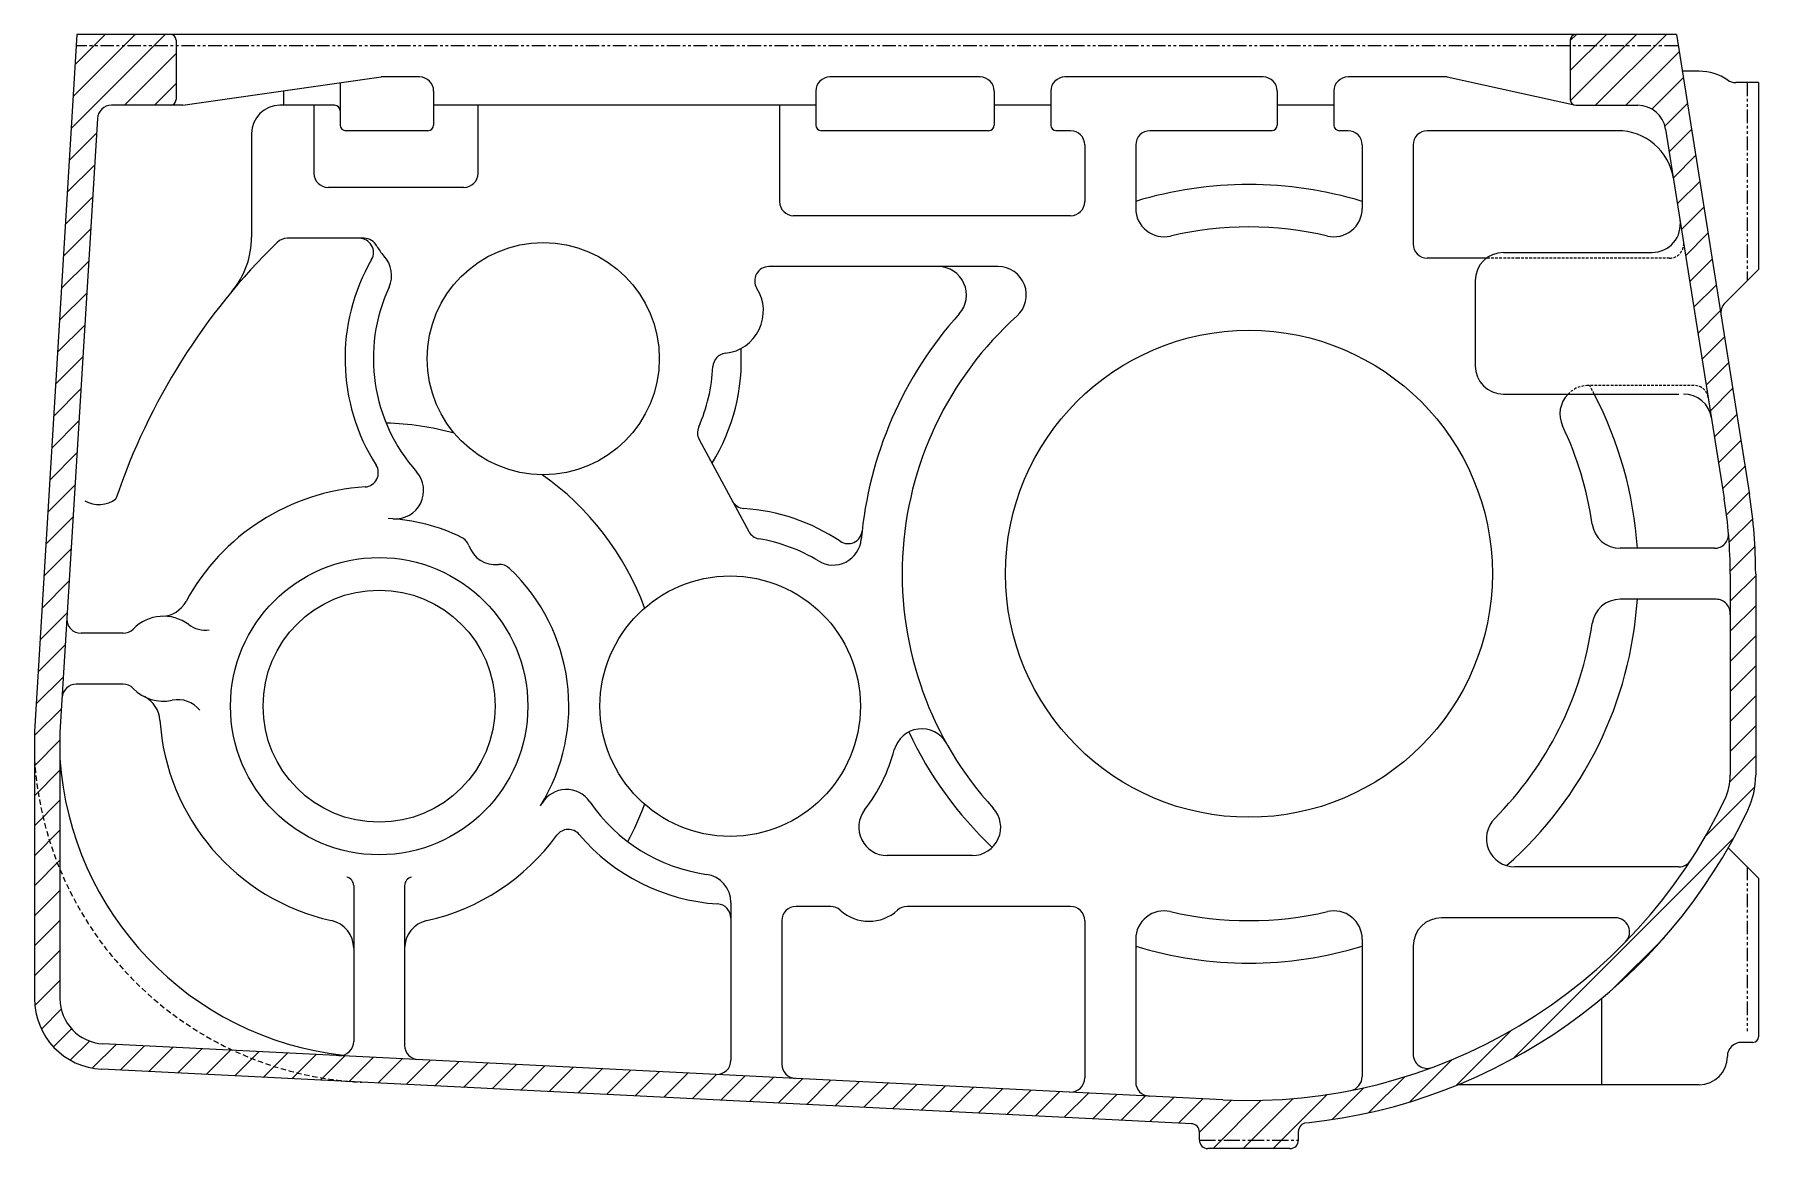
# Model space of a CAD drawing. Header units: millimetres. Extents: x -3508 to 12243, y -3609 to 4092.
# Drawn here: x 3914 to 4523, y -1828 to -1435 of the extents above; entities that cross this region are included whole.
import ezdxf

# ---------------------------------------------------------------- set-up
doc = ezdxf.new("R2010")
doc.units = ezdxf.units.MM
doc.header["$LTSCALE"] = 0.3
for name, pattern in [('CENTER2', [28.575, 19.05, -3.175, 3.175, -3.175]), ('HIDDEN', [9.525, 6.35, -3.175]), ('HIDDEN2', [4.7625, 3.175, -1.5875]), ('PHANTOM2', [31.75, 15.875, -3.175, 3.175, -3.175, 3.175, -3.175])]:
    doc.linetypes.add(name, pattern=pattern)
doc.layers.add('AM_8', color=1, linetype='Continuous', lineweight=25)
for name, color, linetype in [('center', 1, 'CENTER2'), ('CHAIN ...', 8, 'PHANTOM2'), ('h', 4, 'HIDDEN'), ('hidden', 4, 'HIDDEN2')]:
    doc.layers.add(name, color=color, linetype=linetype)

msp = doc.modelspace()

# ---------------------------------------------------------------- hatches: boundary and pattern name
at = {"layer": 'AM_8'}
h = msp.add_hatch(dxfattribs=at)
h.set_pattern_fill('_U', color=256, scale=7.5, angle=45, style=0, pattern_type=0)
h.set_pattern_definition([(45, (0, -1418.062), (-5.303301, 5.303301), [])])
h.paths.add_polyline_path([(3962.4845, -1434.9137), (3929.4845, -1434.9137), (3929.2409, -1438.9137), (3964.4845, -1438.9137), (3964.4845, -1436.9137, 0.41421356)])
h.paths.add_polyline_path([(4495.1195, -1438.9137), (4456.9845, -1438.9137), (4456.9845, -1457.9137, 0.41421356), (4458.9845, -1459.9137), (4480.8028, -1459.9137, -0.36881883), (4490.6791, -1468.3459), (4511.3821, -1598.7603, -0.03937884), (4513.4845, -1625.4137), (4522.4845, -1625.4137, 0.03937884), (4520.2708, -1597.3493)])
h.paths.add_polyline_path([(4494.4845, -1434.9137), (4458.9845, -1434.9137, 0.41421356), (4456.9845, -1436.9137), (4456.9845, -1438.9137), (4495.1195, -1438.9137)])
h.paths.add_polyline_path([(4343.4845, -1825.4137), (4325.9845, -1825.4137, 0.41421356), (4328.9845, -1828.4137), (4343.4845, -1828.4137)])
h.paths.add_polyline_path([(4360.9845, -1825.4137), (4343.4845, -1825.4137), (4343.4845, -1828.4137), (4357.9845, -1828.4137, 0.41421356)])
h.paths.add_polyline_path([(4036.2345, -1796.3045), (3984.6676, -1793.7297, 0.09692988), (4030.1507, -1805.0119), (4036.2345, -1805.3157)])
h.paths.add_polyline_path([(4036.2345, -1796.3045), (4036.2345, -1805.3157), (4160.2345, -1811.507), (4160.2345, -1802.4958)])
h.paths.add_polyline_path([(4160.2345, -1802.4958), (4160.2345, -1811.507), (4323.0036, -1819.634, -0.41235041), (4325.9845, -1822.6339), (4325.9845, -1825.4137), (4343.4845, -1825.4137), (4343.4845, -1811.4137, -0.01247274), (4334.2091, -1811.1823)])
h.paths.add_polyline_path([(4519.6893, -1708.9413, 0.11111958), (4522.4845, -1696.5193), (4522.4845, -1625.4137), (4513.4845, -1625.4137), (4513.4845, -1638.9895, -0.04250087), (4513.4845, -1639.8379), (4513.4845, -1696.5193, -0.11111958), (4511.5568, -1705.0862, -0.28975726), (4343.4845, -1811.4137), (4343.4845, -1825.4137), (4360.9845, -1825.4137), (4360.9845, -1822.3387, -0.40858265), (4363.9267, -1819.3392, 0.26150504)])
h.paths.add_polyline_path([(3926.8971, -1625.4137), (3917.8804, -1625.4137), (3914.4845, -1681.1637), (3914.4845, -1690.9699, 0.08215483), (3923.4845, -1729.7624), (3923.4845, -1681.4376)])
h.paths.add_polyline_path([(3923.4845, -1729.7624, -0.08215483), (3914.4845, -1690.9699), (3914.4845, -1775.4538, 0.39967594), (3938.2378, -1800.4227), (4030.1507, -1805.0119, -0.09692988), (3984.6676, -1793.7297), (3938.6866, -1791.4339, -0.39967594), (3923.4845, -1775.4538)])
edge = h.paths.add_edge_path()
edge.add_line((3962.4845, -1459.9137), (3941.683, -1459.9137))
edge.add_arc((3941.683, -1464.9137), 5, 90, 176.5142088)
edge.add_line((3936.6923, -1464.6097), (3926.8971, -1625.4137))
edge.add_line((3926.8971, -1625.4137), (3917.8804, -1625.4137))
edge.add_line((3917.8804, -1625.4137), (3929.2409, -1438.9137))
edge.add_line((3929.2409, -1438.9137), (3964.4845, -1438.9137))
edge.add_line((3964.4845, -1438.9137), (3964.4845, -1457.9137))
edge.add_arc((3962.4845, -1457.9137), 2, 270, 360, ccw=False)

# ---------------------------------------------------------------- linework, layer by layer
for p, q in [((3929.4845, -1434.9137), (3914.4845, -1681.1637)), ((4494.4845, -1434.9137), (3929.4845, -1434.9137)), ((3964.4845, -1436.9137), (3964.4845, -1457.9137)), ((4456.9845, -1436.9137), (4456.9845, -1457.9137)), ((4494.4845, -1434.9137), (4520.2708, -1597.3493)), ((4502.4845, -1447.9137), (4496.3875, -1447.9137)), ((3966.9051, -1459.9137), (4036.9051, -1449.9137)), ((4002.4845, -1454.8309), (4002.4845, -1459.9137)), ((4022.4845, -1451.9738), (4022.4845, -1466.9137)), ((4022.4845, -1451.9738), (4022.4845, -1466.9137)), ((4022.4845, -1451.9738), (4022.4845, -1466.9137)), ((4050.4845, -1449.9137), (4036.9051, -1449.9137)), ((4055.4845, -1454.9137), (4055.4845, -1466.9137)), ((4190.4845, -1454.9137), (4190.4845, -1466.9137)), ((4248.4845, -1449.9137), (4195.4845, -1449.9137)), ((4253.4845, -1454.9137), (4253.4845, -1466.9137)), ((4273.4845, -1454.9137), (4273.4845, -1466.9137)), ((4348.4845, -1449.9137), (4278.4845, -1449.9137)), ((4353.4845, -1454.9137), (4353.4845, -1466.9137)), ((4373.4845, -1454.9137), (4373.4845, -1466.9137)), ((4413.4845, -1449.9137), (4378.4845, -1449.9137)), ((4413.4845, -1449.9137), (4457.9179, -1459.6056)), ((4523.4845, -1451.9137), (4515.446, -1451.9137)), ((4523.4845, -1451.9137), (4523.4845, -1517.9137)), ((3966.9051, -1459.9137), (3941.683, -1459.9137)), ((4020.4845, -1459.9137), (4001.1845, -1459.9137)), ((4013.1845, -1459.9137), (4013.1845, -1483.9137)), ((4190.4845, -1459.9137), (4055.4845, -1459.9137)), ((4071.1845, -1483.9137), (4071.1845, -1459.9137)), ((4177.6845, -1459.9137), (4177.6845, -1493.9137)), ((4273.4845, -1459.9137), (4253.4845, -1459.9137)), ((4373.4845, -1459.9137), (4353.4845, -1459.9137)), ((4458.9845, -1459.9137), (4480.8028, -1459.9137)), ((3936.6923, -1464.6097), (3923.4845, -1681.4376)), ((3991.1845, -1469.9137), (3991.1845, -1506.4528)), ((4053.4845, -1468.9137), (4024.4845, -1468.9137)), ((4251.4845, -1468.9137), (4192.4845, -1468.9137)), ((4280.4845, -1468.9137), (4275.4845, -1468.9137)), ((4351.4845, -1468.9137), (4308.4845, -1468.9137)), ((4378.4845, -1468.9137), (4375.4845, -1468.9137)), ((4473.6937, -1468.9137), (4406.4845, -1468.9137)), ((4490.6791, -1468.3459), (4511.3821, -1598.7603)), ((4285.4845, -1473.9137), (4285.4845, -1493.9137)), ((4303.4845, -1473.9137), (4303.4845, -1496.3546)), ((4383.4845, -1473.9137), (4383.4845, -1496.3546)), ((4401.4845, -1473.9137), (4401.4845, -1508.9137)), ((4066.1845, -1488.9137), (4018.1845, -1488.9137)), ((4280.4845, -1498.9137), (4182.4845, -1498.9137)), ((4030.9747, -1506.9137), (4003.7227, -1506.9137)), ((4427.3837, -1513.9137), (4406.4845, -1513.9137)), ((4433.3837, -1511.9137), (4485.8827, -1511.9137)), ((4254.8617, -1516.9137), (4173.8814, -1516.9137)), ((4423.3837, -1521.9137), (4423.3837, -1551.9137)), ((4523.4845, -1517.9137), (4511.6307, -1529.7675)), ((4423.3837, -1536.9137), (4423.3837, -1536.9137)), ((4433.3837, -1561.9137), (4495.3368, -1561.9137)), ((4149.2831, -1577.947), (4166.7786, -1610.4614)), ((4507.8895, -1616.4137), (4474.6152, -1616.4137)), ((4513.4845, -1625.4137), (4513.4845, -1696.5193)), ((4522.4845, -1625.4137), (4522.4845, -1696.5193)), ((4508.5025, -1634.4137), (4474.6152, -1634.4137)), ((3945.7817, -1646.4137), (3930.9318, -1646.4137)), ((3945.7817, -1664.4137), (3929.2262, -1664.4137)), ((3914.4845, -1681.1637), (3914.4845, -1775.4538)), ((3923.4845, -1681.1637), (3923.4845, -1775.4538)), ((4523.4845, -1732.9137), (4512.77, -1722.1992)), ((4245.7917, -1724.9255), (4215.655, -1724.9255)), ((4495.3356, -1728.9137), (4437.3674, -1728.9137)), ((4027.2345, -1735.5376), (4027.2345, -1790.5992)), ((4045.2345, -1735.5376), (4045.2345, -1791.9973)), ((4523.4845, -1732.9137), (4523.4845, -1788.9137)), ((4160.4845, -1741.4814), (4160.4845, -1797.2524)), ((4195.7405, -1742.9255), (4183.4845, -1742.9255)), ((4280.4845, -1742.9255), (4222.7285, -1742.9255)), ((4472.9401, -1746.9137), (4411.4845, -1746.9137)), ((4178.4845, -1747.9255), (4178.4845, -1798.6504)), ((4285.4845, -1747.9255), (4285.4845, -1803.4936)), ((4303.4845, -1754.4728), (4303.4845, -1804.8916)), ((4383.4845, -1754.4728), (4383.4845, -1802.9975)), ((4401.4845, -1756.9137), (4401.4845, -1795.0958)), ((4467.9845, -1775.4962), (4467.9845, -1805.9137)), ((4334.2091, -1811.1823), (3938.6866, -1791.4339)), ((4521.4856, -1790.9137), (4517.4845, -1790.9137)), ((4521.4856, -1790.9137), (4517.4845, -1790.9137)), ((4521.4845, -1790.9137), (4517.4845, -1790.9137)), ((4521.4845, -1790.9137), (4517.4845, -1790.9137)), ((4323.2643, -1819.647), (3938.2378, -1800.4227)), ((4494.4845, -1805.9137), (4417.2731, -1805.9137)), ((4502.4845, -1805.9137), (4417.2731, -1805.9137)), ((4325.9845, -1825.4137), (4325.9845, -1822.6339)), ((4360.9845, -1825.4137), (4360.9845, -1822.3387)), ((4357.9845, -1828.4137), (4328.9845, -1828.4137))]:
    msp.add_line(p, q)
for centre, radius in [((4094.1845, -1549.4137), 41), ((4343.4845, -1625.4137), 86), ((4036.2345, -1672.1637), 52.5), ((4036.2345, -1672.1637), 41), ((4160.2345, -1672.1637), 46)]:
    msp.add_circle(centre, radius)
for centre, radius, start, end in [((3962.4845, -1436.9137), 2, 0, 90), ((4458.9845, -1436.9137), 2, 90, 180), ((4502.4845, -1465.9137), 18, 55.6988472, 90), ((4050.4845, -1454.9137), 5, 0, 90), ((4195.4845, -1454.9137), 5, 90, 180), ((4248.4845, -1454.9137), 5, 0, 90), ((4278.4845, -1454.9137), 5, 90, 180), ((4348.4845, -1454.9137), 5, 0, 90), ((4378.4845, -1454.9137), 5, 90, 180), ((4515.446, -1446.9137), 5, 235.6988472, 270), ((3941.683, -1464.9137), 5, 90, 176.5142088), ((3962.4845, -1457.9137), 2, 270, 0), ((4001.1845, -1469.9137), 10, 90, 180), ((4020.4845, -1461.9137), 2, 0, 90), ((4458.9845, -1457.9137), 2, 180, 270), ((4480.8028, -1469.9137), 10, 9.0203041, 90), ((4024.4845, -1466.9137), 2, 180, 270), ((4053.4845, -1466.9137), 2, 270, 0), ((4192.4845, -1466.9137), 2, 180, 270), ((4251.4845, -1466.9137), 2, 270, 0), ((4275.4845, -1466.9137), 2, 180, 270), ((4351.4845, -1466.9137), 2, 270, 0), ((4375.4845, -1466.9137), 2, 180, 270), ((4280.4845, -1473.9137), 5, 0, 90), ((4308.4845, -1473.9137), 5, 90, 180), ((4378.4845, -1473.9137), 5, 0, 90), ((4406.4845, -1473.9137), 5, 90, 180), ((4473.6937, -1488.9137), 20, 9.0203041, 90), ((4018.1845, -1483.9137), 5, 180, 270), ((4066.1845, -1483.9137), 5, 270, 0), ((4343.4845, -1625.4137), 137.5, 73.0876102, 106.9123898), ((4182.6845, -1493.9137), 5, 180, 270), ((4280.4845, -1493.9137), 5, 270, 0), ((4313.4845, -1496.3546), 10, 180, 283.0861048), ((4373.4845, -1496.3546), 10, 256.9138952, 0), ((4343.4845, -1625.4137), 122.5, 76.9138952, 103.0861048), ((4485.8827, -1501.9137), 10, 270, 9.0203041), ((4160.2345, -1672.1637), 229, 134.3238631, 161.3411167), ((3961.1845, -1506.4528), 30, 320.2223201, 0), ((4003.7227, -1511.9137), 5, 90, 134.3238631), ((4029.2326, -1511.9137), 5, 330, 90), ((4030.9747, -1511.9137), 5, 27.0649342, 90), ((4048.7845, -1502.8137), 15, 207.0649342, 223.5079912), ((4406.4845, -1508.9137), 5, 180, 270), ((4094.1845, -1549.4137), 70, 150, 212.5200346), ((4030.6526, -1520.0251), 10, 335.175688, 43.5079912), ((4433.3837, -1521.9137), 10, 90, 180), ((4173.8814, -1521.9137), 5, 90, 212.2651487), ((4233.6938, -1526.9137), 10, 318.1027669, 90), ((4254.8617, -1526.9137), 10, 311.9784687, 90), ((4254.8617, -1526.9137), 10, 311.9784687, 90), ((4094.1845, -1549.4137), 60, 155.175688, 221.7420888), ((4156.9697, -1532.5905), 15, 276.1501169, 32.2651487), ((4343.4845, -1625.4137), 137.5, 138.1027669, 174.9111381), ((4343.4845, -1625.4137), 122.5, 131.9784687, 222.497715), ((4515.1662, -1533.3031), 5, 135, 189.0203041), ((4094.1845, -1549.7492), 70, 328.4344328, 3.232677), ((4094.1845, -1549.4137), 60, 336.2639247, 357.3002338), ((4159.1124, -1552.4754), 5, 96.1501169, 177.3002338), ((4433.3837, -1551.9137), 10, 180, 270), ((4463.3344, -1568.9137), 10, 135.572996, 205.2402672), ((4343.4845, -1625.4137), 137.5, 3.7529523, 27.5044938), ((4496.995, -1571.9137), 10, 9.0203041, 90), ((4036.2345, -1672.1637), 100, 20.2976397, 20.2976397), ((4036.2345, -1672.1637), 100, 74.6193394, 88.6003938), ((4153.6861, -1575.5778), 5, 156.2639247, 208.2840523), ((4343.4845, -1625.4137), 122.5, 8.2444192, 25.2402672), ((4030.9442, -1589.7333), 5, 273.6721234, 32.5200346), ((4041.9541, -1596.0182), 10, 265.7043848, 41.7420888), ((4036.2345, -1672.1637), 77.6, 93.6721234, 151.5472658), ((4036.2345, -1672.1637), 100, 20.2976397, 54.8368785), ((3937.2531, -1590.8938), 10.0148, 240.235847, 306.9325567), ((4165.3969, -1597.3416), 5, 208.2840523, 266.0530996), ((4343.4845, -1625.4137), 170, 0, 9.0203041), ((4343.4845, -1625.4137), 179, 0, 9.0203041), ((4036.2345, -1672.1637), 66.36, 63.9725294, 87.2692912), ((4160.2345, -1672.1637), 70, 56.3014773, 86.0530996), ((4063.1594, -1617.0266), 5, 18.7747269, 63.9725294), ((4171.1816, -1608.0922), 5, 208.2840523, 260.3041798), ((4160.2345, -1672.1637), 60, 58.7334652, 80.3041798), ((4196.5659, -1612.3303), 10, 238.7334652, 354.9111381), ((4201.8462, -1609.7661), 5, 236.3014773, 353.6957551), ((4474.6152, -1606.4137), 10, 188.2444192, 270), ((4507.8895, -1611.4137), 5, 270, 4.8673122), ((4077.3613, -1612.1989), 10, 198.7747269, 275.6722293), ((4078.8438, -1627.1254), 5, 46.5874094, 95.6722293), ((4036.2345, -1672.1637), 67, 328.277516, 46.5874094), ((3959.2157, -1630.4281), 10, 271.94576, 331.5472658), ((4343.4845, -1625.4137), 137.5, 311.4402931, 356.2470477), ((4474.6152, -1644.4137), 10, 90, 171.7555808), ((4508.5025, -1639.4137), 5, 355.1326878, 90), ((3930.9318, -1641.4137), 5, 176.5142088, 270), ((3960.0645, -1655.4137), 15, 53.4512373, 135.572996), ((3974.9522, -1635.3299), 10, 233.4512373, 277.0895465), ((4343.4845, -1625.4137), 122.5, 315.1170803, 351.7555808), ((3945.7817, -1641.4137), 5, 270, 315.572996), ((3929.2262, -1669.4137), 5, 90, 176.5142088), ((3945.7817, -1669.4137), 5, 44.427004, 90), ((3960.0645, -1655.4137), 15, 224.427004, 281.7445446), ((3948.8121, -1677.7382), 10, 3.6485161, 63.250022), ((3965.1532, -1679.8903), 10, 38.9300544, 101.7445446), ((4036.2345, -1672.1637), 77.6, 183.6485161, 257.4732748), ((4227.8814, -1690.1607), 10, 29.2523421, 165.1019103), ((4343.4845, -1625.4137), 132.5, 204.9271054, 226.8229517), ((4036.2345, -1683.1637), 113, 183.8119595, 263.5191552), ((4160.2345, -1672.1637), 60, 322.3466265, 345.1019103), ((4493.4845, -1696.5193), 20, 334.6373156, 0), ((4493.4845, -1696.5193), 29, 334.6373156, 0), ((4102.3837, -1711.5754), 10, 34.2652327, 149.2134905), ((4343.4845, -1625.4137), 186, 267.1416057, 334.6373156), ((4160.2345, -1672.1637), 60, 214.2652327, 261.9934843), ((4036.2345, -1672.1637), 100, 331.4097613, 339.7023603), ((4215.655, -1714.9255), 10, 142.3466265, 270), ((4245.7917, -1714.9255), 10, 270, 42.497715), ((4343.4845, -1625.4137), 195, 276.003651, 334.6373156), ((4103.0642, -1720.708), 5, 40.3351882, 144.005752), ((4437.3674, -1718.9137), 10, 135.1170803, 270), ((4036.2345, -1672.1637), 77.6, 282.5267252, 324.005752), ((4160.2345, -1672.1637), 70, 220.3351882, 266.3688374), ((4495.3356, -1723.9137), 5, 270, 327.0300641), ((4024.2345, -1735.5376), 3, 0, 79.2778476), ((4048.2345, -1735.5376), 3, 100.7221524, 180), ((4150.4845, -1741.4814), 10, 0, 81.9934843), ((4155.4845, -1747.0131), 5, 0, 86.3688374), ((4183.4845, -1747.9255), 5, 90, 180), ((4195.7405, -1747.9255), 5, 47.5689939, 90), ((4209.2345, -1733.1637), 15, 227.5689939, 312.4310061), ((4222.7285, -1747.9255), 5, 90, 132.4310061), ((4280.4845, -1747.9255), 5, 0, 90), ((4313.4845, -1754.4728), 10, 76.9138952, 180), ((4343.4845, -1625.4137), 122.5, 256.9138952, 283.0861048), ((4373.4845, -1754.4728), 10, 0, 103.0861048), ((4411.4845, -1756.9137), 10, 90, 180), ((4472.9401, -1751.9137), 5, 315.661581, 90), ((4017.2345, -1757.6784), 10, 0, 77.4732748), ((4055.2345, -1757.6784), 10, 102.5267252, 180), ((4343.4845, -1625.4137), 137.5, 253.0876102, 286.9123898), ((3939.4845, -1775.4538), 25, 180, 267.1416057), ((3939.4845, -1775.4538), 16, 180, 267.1416057), ((4521.4845, -1788.9137), 2, 270, 0), ((4022.2345, -1790.5992), 5, 267.1416057, 0), ((4050.2345, -1791.9973), 5, 180, 267.1416057), ((4406.4845, -1795.0958), 5, 180, 290.3690868), ((4502.4845, -1795.9137), 10, 270, 0), ((4517.4845, -1795.9137), 5, 90, 180), ((4155.4845, -1797.2524), 5, 267.1416057, 0), ((4183.4845, -1798.6504), 5, 180, 267.1416057), ((4280.4845, -1803.4936), 5, 267.1416057, 0), ((4308.4845, -1804.8916), 5, 180, 267.1416057), ((4378.4845, -1802.9975), 5, 281.1495289, 0), ((4322.9845, -1822.6339), 3, 0, 87.139724), ((4363.9845, -1822.3387), 3, 96.003651, 180), ((4328.9845, -1825.4137), 3, 180, 270), ((4357.9845, -1825.4137), 3, 270, 0)]:
    msp.add_arc(centre, radius, start, end)
at = {"layer": 'center'}
msp.add_line((4325.9845, -1825.4137), (4360.9845, -1825.4137), dxfattribs=at)
at = {"layer": 'CHAIN ...'}
for p, q in [((4494.9974, -1438.9137), (3929.2172, -1438.9137)), ((4519.4845, -1451.9137), (4519.4845, -1521.9137)), ((4519.4845, -1728.9137), (4519.4845, -1786.9137)), ((4519.4845, -1728.9137), (4519.4845, -1786.9137))]:
    msp.add_line(p, q, dxfattribs=at)
at = {"layer": 'h'}
msp.add_arc((4036.2345, -1683.1637), 122, 183.6686111, 267.1420746, dxfattribs=at)
at = {"layer": 'hidden'}
for p, q in [((4438.5858, -1513.9137), (4427.3837, -1513.9137)), ((4492.0565, -1513.9137), (4438.5858, -1513.9137)), ((4500.7877, -1558.9137), (4463.3344, -1558.9137))]:
    msp.add_line(p, q, dxfattribs=at)
for centre, radius, start, end in [((4492.0565, -1508.9137), 5, 270, 9.0203041), ((4463.3344, -1568.9137), 10, 90, 135.572996), ((4343.4845, -1625.4137), 137.5, 27.5044938, 28.9231692), ((4500.7877, -1563.9137), 5, 9.0203041, 90)]:
    msp.add_arc(centre, radius, start, end, dxfattribs=at)

doc.saveas('drawing.dxf')
